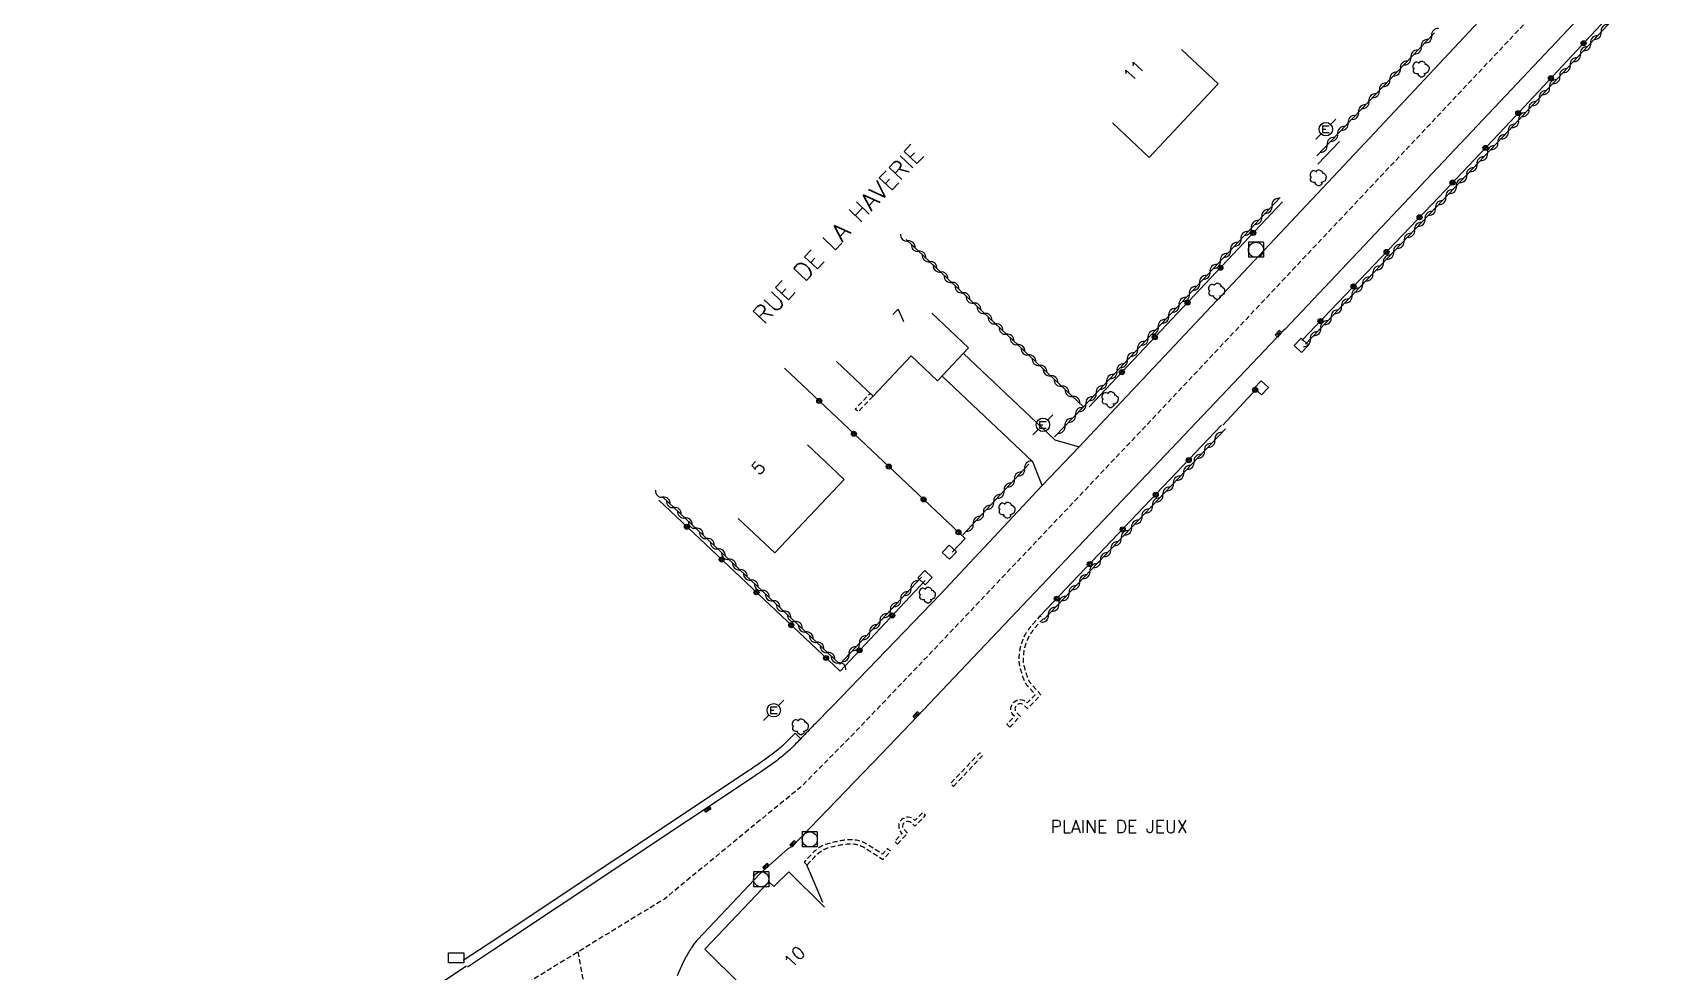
# Model space of a CAD drawing. Header units: millimetres. Extents: x 75000 to 76001, y 158000 to 159000.
# Drawn here: x 75355.3 to 75516.2, y 158406.1 to 158499.4 of the extents above; entities that cross this region are included whole.
import ezdxf
from ezdxf.enums import TextEntityAlignment as Align

# ---------------------------------------------------------------- set-up
doc = ezdxf.new("R2010")
doc.units = ezdxf.units.MM
doc.linetypes.add('DASHED', pattern=[0.75, 0.5, -0.25])
doc.layers.get('0').update_dxf_attribs({"linetype": 'CONTINUOUS'})
for name, color, linetype in [('W0001', 6, 'DASHED'), ('W0008', 7, 'CONTINUOUS'), ('W0100', 7, 'CONTINUOUS'), ('W0112', 1, 'DASHED'), ('W0300', 7, 'CONTINUOUS'), ('W0310', 3, 'CONTINUOUS'), ('W0322', 7, 'CONTINUOUS'), ('W0400', 7, 'CONTINUOUS'), ('W0420', 7, 'CONTINUOUS'), ('W0471', 7, 'CONTINUOUS'), ('W0984', 7, 'CONTINUOUS'), ('W0989', 7, 'CONTINUOUS'), ('W0991', 7, 'CONTINUOUS'), ('W1471', 7, 'CONTINUOUS')]:
    doc.layers.add(name, color=color, linetype=linetype)
doc.styles.get("Standard").update_dxf_attribs({"font": 'romans.shx', "width": 0.85})

# ---------------------------------------------------------------- blocks, each defined once
blk = doc.blocks.new('t322o')
at = {"color": 0, "linetype": 'Continuous'}
for radius in [0.25, 0.15]:
    blk.add_circle((0, 0), radius, dxfattribs=at)
blk = doc.blocks.new('t310o')
at = {"color": 0, "linetype": 'Continuous'}
for centre, start, end in [((-0.5, 0.38), 216.8699, 323.1304), ((0.5, -0.37), 36.8699, 143.1303)]:
    blk.add_arc(centre, 0.625, start, end, dxfattribs=at)
blk = doc.blocks.new('T300')
for p, q in [((-0.8, 0.51), (-0.86, 0.34)), ((-0.86, 0.34), (-0.86, 0.17)), ((-0.86, 0.17), (-0.74, 0.06)), ((-0.69, 0.63), (-0.8, 0.51)), ((-0.8, -0.06), (-0.74, 0.06)), ((-0.74, 0.06), (-0.69, 0.11)), ((-0.57, 0.69), (-0.69, 0.63)), ((-0.46, 0.69), (-0.57, 0.69)), ((-0.29, 0.63), (-0.46, 0.69)), ((-0.29, 0.63), (-0.17, 0.74)), ((-0.23, 0.57), (-0.29, 0.63)), ((-0.17, 0.74), (-0.06, 0.8)), ((-0.06, 0.8), (0.06, 0.8)), ((0.06, 0.8), (0.23, 0.74)), ((0.23, 0.74), (0.34, 0.63)), ((0.34, 0.63), (0.4, 0.51)), ((0.46, 0.46), (0.34, 0.46)), ((0.4, 0.51), (0.4, 0.46)), ((0.57, 0.4), (0.46, 0.46)), ((0.57, 0.4), (0.69, 0.29)), ((0.69, 0.29), (0.74, 0.17)), ((0.74, 0.06), (0.69, -0.17)), ((0.74, 0.17), (0.74, 0.06)), ((-0.8, -0.17), (-0.8, -0.06)), ((-0.8, -0.23), (-0.8, -0.17)), ((-0.74, -0.34), (-0.8, -0.23)), ((-0.69, -0.4), (-0.74, -0.34)), ((-0.51, -0.46), (-0.69, -0.4)), ((-0.4, -0.46), (-0.51, -0.46)), ((-0.4, -0.46), (-0.34, -0.46)), ((-0.34, -0.46), (-0.34, -0.4)), ((-0.34, -0.51), (-0.34, -0.46)), ((-0.29, -0.63), (-0.34, -0.51)), ((-0.17, -0.74), (-0.29, -0.63)), ((-0.06, -0.8), (-0.17, -0.74)), ((0.06, -0.8), (-0.06, -0.8)), ((0.17, -0.74), (0.06, -0.8)), ((0.23, -0.69), (0.17, -0.74)), ((0.29, -0.46), (0.23, -0.46)), ((0.29, -0.63), (0.23, -0.69)), ((0.46, -0.4), (0.29, -0.46)), ((0.34, -0.51), (0.29, -0.63)), ((0.34, -0.51), (0.34, -0.46)), ((0.57, -0.34), (0.46, -0.4)), ((0.63, -0.29), (0.57, -0.34)), ((0.69, -0.17), (0.63, -0.29))]:
    blk.add_line(p, q)
blk = doc.blocks.new('T471')
for p, q in [((-0.333334, 0.333334), (-0.333334, -0.333334)), ((-0.333334, 0.333334), (0.333334, 0.333334)), ((-0.333334, 0), (0, 0)), ((0.500001, 0.500001), (1.000002, 1.000002)), ((-0.500001, -0.500001), (-1.000002, -1.000002)), ((-0.333334, -0.333334), (0.333334, -0.333334))]:
    blk.add_line(p, q)
blk.add_ellipse((0, 0), major_axis=(0.471405, 0.471405), ratio=1, start_param=5.4977871438, end_param=11.780972451)
blk = doc.blocks.new('T420')
for p, q in [((0.75, 0.75), (-0.75, 0.75)), ((-0.75, 0.75), (-0.75, -0.75)), ((0.75, 0.75), (0.75, -0.75)), ((0.75, -0.75), (-0.75, -0.75))]:
    blk.add_line(p, q)
blk.add_ellipse((0, 0), major_axis=(-0.53, 0.53), ratio=1, start_param=3.926991, end_param=10.210176)
blk = doc.blocks.new('t112o')
at = {"color": 0, "linetype": 'Continuous'}
for p, q in [((-0.5, 0.5), (0.5, 0.5)), ((-0.5, -0.5), (-0.5, 0.5)), ((0.5, 0.5), (0.5, -0.5)), ((0.5, -0.5), (-0.5, -0.5))]:
    blk.add_line(p, q, dxfattribs=at)
blk = doc.blocks.new('T400')
for p, q in [((-0.15, 0.3), (0.15, 0.3)), ((-0.15, -0.25), (-0.15, 0.3)), ((-0.15, 0.15), (0.15, 0.15)), ((-0.15, 0), (0.15, 0)), ((0.15, 0.3), (0.15, -0.25)), ((-0.15, -0.15), (0.15, -0.15)), ((-0.15, -0.25), (-0.15, -0.3)), ((-0.15, -0.3), (0.15, -0.3)), ((0.15, -0.3), (0.15, -0.25))]:
    blk.add_line(p, q)
blk = doc.blocks.new('T1471')
at = {"color": 0, "linetype": 'Continuous', "flags": 128}
blk.add_lwpolyline([(-0.75, -0.5), (-0.75, 0.5), (0.75, 0.5), (0.75, -0.5), (-0.75, -0.5)], dxfattribs=at)

msp = doc.modelspace()

# ---------------------------------------------------------------- linework, layer by layer
at = {"layer": 'W0001', "flags": 128}
for points in [[(75511.66, 158508.88), (75466.07, 158460.49), (75445.23, 158438.49), (75437.17, 158430.06), (75435.39, 158428.24), (75431.56, 158424.38), (75427.47, 158421.06), (75418.09, 158413.34), (75400.99, 158402.87)], [(75409.5, 158408.09), (75412.05, 158394.18), (75410.64, 158387.85), (75402.89, 158354.01), (75399.58, 158339.53), (75397.7, 158331.39), (75392.04, 158308.1)]]:
    msp.add_lwpolyline(points, dxfattribs=at)
at = {"layer": 'W0008', "flags": 128}
for points in [[(75509.33, 158511.53), (75487.67, 158488.4), (75459.3, 158458.23), (75455.61, 158454.38), (75445.51, 158443.61), (75434.71, 158432.43), (75433.06, 158430.74, 0.003599), (75431.9, 158429.53, -0.003436), (75431.01, 158428.62, -0.000594), (75430.86, 158428.46, -0.02416), (75429.97, 158427.65, -0.0207), (75428.87, 158426.8, -0.002849), (75427.73, 158426.01, -0.003933), (75426.9, 158425.44), (75401.01, 158408.23), (75398.54, 158406.59)], [(75513.98, 158506.2), (75479.74, 158469.93), (75479.55, 158469.75), (75442.56, 158430.8), (75439.62, 158427.71), (75430.79, 158418.54), (75430.34, 158418.31), (75427.65, 158415.91), (75421.38, 158409.29, 0.041882), (75420.88, 158408.66, 0.02621), (75420.22, 158407.56, 0.014455), (75419.76, 158406.62, 0.01515), (75419.37, 158405.71, 0.008483)], [(75398.11, 158407.26), (75400.57, 158408.89), (75426.46, 158426.11, 0.003933), (75427.28, 158426.66, 0.002849), (75428.41, 158427.45, 0.0207), (75429.46, 158428.26, 0.02416), (75430.29, 158429.02, 0.000594), (75430.44, 158429.17), (75431.09, 158429.82), (75431.63, 158429.26)]]:
    msp.add_lwpolyline(points, format="xyb", dxfattribs=at)
for points in [[(75447.8, 158467.51), (75456.87, 158458.94), (75459.3, 158458.23)], [(75455.61, 158454.38), (75454.69, 158456.73), (75445.67, 158465.25)]]:
    msp.add_lwpolyline(points, dxfattribs=at)
at = {"layer": 'W0008'}
msp.add_lwpolyline([(75274.81, 158450.9), (75281.12, 158436.11), (75292.51, 158409.5), (75292.68, 158409.09), (75307.15, 158375.17), (75307.37, 158374.78), (75309.45, 158369.92), (75308.56, 158365.99), (75309.81, 158363.15), (75311.46, 158361.02), (75313.72, 158359.28), (75316.72, 158357.99), (75320.09, 158357.34), (75322.53, 158357.54), (75324.54, 158358.53), (75330.58, 158362.3), (75330.88, 158362.47), (75335.42, 158365.29), (75343.4, 158370.3), (75353.29, 158376.78), (75370.73, 158388.29), (75370.96, 158388.49), (75380.06, 158394.51), (75398.45, 158406.72)], dxfattribs=at)
at = {"layer": 'W0100', "flags": 128}
for points in [[(75469.45, 158497.69), (75473.1, 158494.26), (75466.23, 158486.96), (75462.59, 158490.39)], [(75444.67, 158471.49), (75448.31, 158468.05), (75445.23, 158464.79), (75445.23, 158464.79), (75442.6, 158467.27), (75438.82, 158463.26), (75435.18, 158466.7)], [(75432.3, 158458.42), (75435.94, 158454.98), (75429.07, 158447.7), (75425.43, 158451.13)], [(75433.99, 158412.53), (75430.44, 158416.05), (75428.97, 158414.57), (75428.47, 158415.06), (75428.47, 158415.06), (75422.11, 158408.37), (75425.76, 158404.76), (75422.72, 158401.7), (75426.27, 158398.18)]]:
    msp.add_lwpolyline(points, dxfattribs=at)
at = {"layer": 'W0112', "flags": 128}
msp.add_lwpolyline([(75438.82, 158463.26), (75437.33, 158461.7), (75437.04, 158461.98), (75438.53, 158463.54)], dxfattribs=at)
for points in [[(75452.4, 158430.41), (75452.11, 158430.69), (75452.86, 158431.48), (75452.74, 158431.6), (75452.63, 158431.75), (75452.56, 158431.91), (75452.52, 158432.08), (75452.51, 158432.26), (75452.53, 158432.43), (75452.59, 158432.6), (75452.68, 158432.75), (75452.8, 158432.89), (75452.94, 158433), (75453.1, 158433.08), (75453.27, 158433.12), (75453.45, 158433.14), (75453.62, 158433.12), (75453.79, 158433.07), (75453.95, 158432.98), (75454.14, 158432.81), (75454.93, 158433.62), (75454.14, 158434.51, -0.07308), (75453.76, 158435.24, -0.023772), (75453.4, 158436.49, -0.057165), (75453.33, 158437.03, -0.034756), (75453.39, 158437.94, -0.045537), (75453.55, 158438.62, -0.021019), (75453.81, 158439.33, -0.040129), (75453.99, 158439.68, -0.01919), (75454.41, 158440.3, -0.028521), (75454.74, 158440.7), (75455.43, 158441.44), (75455.72, 158441.16), (75455.03, 158440.42, 0.028521), (75454.74, 158440.07, 0.01919), (75454.33, 158439.46, 0.040129), (75454.18, 158439.17, 0.021019), (75453.93, 158438.5, 0.045537), (75453.79, 158437.89, 0.034756), (75453.73, 158437.03, 0.057165), (75453.79, 158436.58, 0.023772), (75454.14, 158435.37, 0.071071), (75454.45, 158434.76), (75455.47, 158433.61), (75454.17, 158432.25), (75453.72, 158432.65), (75453.64, 158432.7), (75453.54, 158432.73), (75453.44, 158432.74), (75453.34, 158432.73), (75453.24, 158432.7), (75453.16, 158432.65), (75453.08, 158432.59), (75453.01, 158432.52), (75452.96, 158432.43), (75452.93, 158432.34), (75452.91, 158432.24), (75452.92, 158432.14), (75452.94, 158432.04), (75452.98, 158431.95), (75453.04, 158431.87), (75453.43, 158431.49)], [(75432.26, 158416.72), (75433.01, 158417.51, -0.153692), (75434.44, 158418.45, -0.040064), (75436.24, 158418.81, -0.174546), (75438.1, 158418.37), (75439.8, 158417.27), (75440.55, 158418.08), (75440.26, 158418.35), (75439.74, 158417.79), (75438.32, 158418.71, 0.174546), (75436.19, 158419.2, 0.040064), (75434.33, 158418.83, 0.152416), (75432.71, 158417.77), (75431.97, 158417)]]:
    msp.add_lwpolyline(points, format="xyb", close=True, dxfattribs=at)
for points in [[(75446.8, 158424.52), (75449.7, 158427.58), (75449.41, 158427.86), (75446.51, 158424.8)], [(75441.24, 158418.79), (75442.26, 158419.87), (75441.88, 158420.24), (75441.83, 158420.31), (75441.79, 158420.4), (75441.77, 158420.5), (75441.77, 158420.59), (75441.78, 158420.69), (75441.82, 158420.78), (75441.87, 158420.86), (75441.93, 158420.93), (75442.01, 158420.99), (75442.09, 158421.03), (75442.19, 158421.06), (75442.28, 158421.06), (75442.38, 158421.05), (75442.47, 158421.02), (75442.54, 158420.98), (75442.98, 158420.58), (75444.04, 158421.66), (75443.76, 158421.94), (75442.97, 158421.14), (75442.78, 158421.31), (75442.63, 158421.39), (75442.46, 158421.44), (75442.29, 158421.46), (75442.12, 158421.45), (75441.95, 158421.41), (75441.8, 158421.33), (75441.66, 158421.23), (75441.54, 158421.1), (75441.45, 158420.95), (75441.39, 158420.79), (75441.37, 158420.62), (75441.37, 158420.45), (75441.41, 158420.28), (75441.48, 158420.12), (75441.58, 158419.98), (75441.7, 158419.86), (75440.95, 158419.06)]]:
    msp.add_lwpolyline(points, close=True, dxfattribs=at)
at = {"layer": 'W0310', "flags": 128}
for points in [[(75516.25, 158504.91), (75501.94, 158489.6), (75495.38, 158482.69), (75481.78, 158468.44)], [(75482.89, 158487.14), (75494.59, 158499.34)], [(75456.84, 158459.24), (75459.71, 158462.21), (75479.24, 158482.99)], [(75459.71, 158462.21), (75442.11, 158478.82)], [(75473.81, 158460.02), (75455.79, 158441.09)], [(75447.75, 158449.49), (75454.3, 158456.52)], [(75443.62, 158445.3), (75435.52, 158436.67), (75417.88, 158453.3)]]:
    msp.add_lwpolyline(points, dxfattribs=at)
at = {"layer": 'W0322', "flags": 128}
for points in [[(75515.88, 158505.25), (75501.58, 158489.94), (75495.01, 158483.03), (75481.41, 158468.79)], [(75483, 158486.3), (75485.16, 158488.54)], [(75460.27, 158462.2), (75479.49, 158482.56)], [(75430.01, 158466.05), (75447.95, 158449.13), (75446.67, 158447.79)], [(75473.56, 158460.4), (75476.89, 158464)], [(75473.44, 158460.37), (75455.43, 158441.44)], [(75443.99, 158444.96), (75435.54, 158435.96), (75417.53, 158452.94)], [(75433.82, 158412.98), (75432.19, 158416.8)]]:
    msp.add_lwpolyline(points, dxfattribs=at)

# ---------------------------------------------------------------- block references
at = {"layer": 'W0112'}
for p, rotation in [((75481.36, 158468.31), 226.2085906934381), ((75477.39, 158464.09), 226.7566234758979), ((75446.39, 158447.78), 47.23806896344428), ((75443.98, 158445.24), 46.64463674279367)]:
    msp.add_blockref('t112o', p, dxfattribs=dict(at, rotation=rotation))
at = {"layer": 'W0300'}
for p in [(75493.3, 158495.73), (75483.08, 158484.94), (75473, 158473.67), (75462.41, 158462.92), (75452.16, 158451.94), (75444.26, 158443.51), (75431.64, 158430.44)]:
    msp.add_blockref('T300', p, dxfattribs=at)
at = {"layer": 'W0310'}
for p, rotation in [((75494.31, 158499.05), 46.19841498151463), ((75511.13, 158499.43), 226.9465323195934), ((75492.24, 158496.88), 46.19841498151463), ((75493.28, 158497.96), 46.19841498151463), ((75509.08, 158497.24), 226.9465323195934), ((75510.1, 158498.33), 226.9465323195934), ((75491.2, 158495.8), 46.19841498151463), ((75508.06, 158496.14), 226.9465323195934), ((75490.16, 158494.72), 46.19841498151463), ((75506.01, 158493.95), 226.9465323195934), ((75507.03, 158495.04), 226.9465323195934), ((75488.08, 158492.55), 46.19841498151463), ((75489.12, 158493.63), 46.19841498151463), ((75504.98, 158492.85), 226.9465323195934), ((75487.05, 158491.47), 46.19841498151463), ((75502.94, 158490.66), 226.9465323195934), ((75503.96, 158491.76), 226.9465323195934), ((75484.97, 158489.3), 46.19841498151463), ((75486.01, 158490.39), 46.19841498151463), ((75501.91, 158489.56), 226.4593537713699), ((75483.93, 158488.22), 46.19841498151463), ((75499.84, 158487.39), 226.4593537713699), ((75500.88, 158488.48), 226.4593537713699), ((75498.81, 158486.3), 226.4593537713699), ((75496.75, 158484.13), 226.4593537713699), ((75497.78, 158485.21), 226.4593537713699), ((75495.71, 158483.04), 226.4593537713699), ((75477.43, 158481.06), 46.78315471741973), ((75478.45, 158482.16), 46.78315471741973), ((75493.64, 158480.87), 226.3285737748944), ((75494.68, 158481.95), 226.3285737748944), ((75476.4, 158479.97), 46.78315471741973), ((75492.61, 158479.78), 226.3285737748944), ((75442.26, 158478.68), 136.6503678297862), ((75443.35, 158477.65), 136.6503678297862), ((75474.34, 158477.79), 46.78315471741973), ((75475.37, 158478.88), 46.78315471741973), ((75490.53, 158477.61), 226.3285737748944), ((75491.57, 158478.7), 226.3285737748944), ((75444.44, 158476.62), 136.6503678297862), ((75473.32, 158476.69), 46.78315471741973), ((75489.5, 158476.53), 226.3285737748944), ((75445.53, 158475.59), 136.6503678297862), ((75446.62, 158474.56), 136.6503678297862), ((75471.26, 158474.51), 46.78315471741973), ((75472.29, 158475.6), 46.78315471741973), ((75487.43, 158474.36), 226.3285737748944), ((75488.46, 158475.44), 226.3285737748944), ((75447.71, 158473.53), 136.6503678297862), ((75470.24, 158473.41), 46.78315471741973), ((75486.39, 158473.27), 226.3285737748944), ((75448.8, 158472.51), 136.6503678297862), ((75449.89, 158471.48), 136.6503678297862), ((75468.18, 158471.23), 46.78315471741973), ((75469.21, 158472.32), 46.78315471741973), ((75485.35, 158472.19), 226.3285737748944), ((75450.98, 158470.45), 136.6503678297862), ((75467.15, 158470.13), 46.78315471741973), ((75483.28, 158470.02), 226.3285737748944), ((75484.32, 158471.1), 226.3285737748944), ((75452.07, 158469.42), 136.6503678297862), ((75453.16, 158468.39), 136.6503678297862), ((75465.1, 158467.95), 46.78315471741973), ((75466.13, 158469.04), 46.78315471741973), ((75482.25, 158468.93), 226.3285737748944), ((75454.25, 158467.36), 136.6503678297862), ((75455.34, 158466.33), 136.6503678297862), ((75464.07, 158466.85), 46.78315471741973), ((75456.44, 158465.3), 136.6503678297862), ((75462.02, 158464.67), 46.78315471741973), ((75463.05, 158465.76), 46.78315471741973), ((75457.53, 158464.27), 136.6503678297862), ((75458.62, 158463.24), 136.6503678297862), ((75460.99, 158463.57), 46.78315471741973), ((75459.96, 158462.48), 46.78315471741973), ((75457.88, 158460.32), 45.99950628745381), ((75458.93, 158461.4), 45.99950628745381), ((75472.77, 158458.93), 226.417330021567), ((75470.7, 158456.76), 226.417330021567), ((75471.74, 158457.85), 226.417330021567), ((75453.88, 158456.07), 47.05874556240403), ((75469.67, 158455.67), 226.417330021567), ((75451.84, 158453.88), 47.05874556240403), ((75452.86, 158454.98), 47.05874556240403), ((75467.6, 158453.5), 226.417330021567), ((75468.64, 158454.59), 226.417330021567), ((75417.94, 158453.24), 136.6769068850929), ((75419.03, 158452.21), 136.6769068850929), ((75450.81, 158452.78), 47.05874556240403), ((75466.57, 158452.41), 226.417330021567), ((75420.12, 158451.18), 136.6769068850929), ((75448.77, 158450.58), 47.05874556240403), ((75449.79, 158451.68), 47.05874556240403), ((75464.5, 158450.24), 226.417330021567), ((75465.53, 158451.33), 226.417330021567), ((75421.21, 158450.16), 136.6769068850929), ((75422.31, 158449.13), 136.6769068850929), ((75463.46, 158449.16), 226.417330021567), ((75423.4, 158448.1), 136.6769068850929), ((75424.49, 158447.07), 136.6769068850929), ((75461.4, 158446.98), 226.417330021567), ((75462.43, 158448.07), 226.417330021567), ((75425.58, 158446.04), 136.6769068850929), ((75460.36, 158445.9), 226.417330021567), ((75426.67, 158445.01), 136.6769068850929), ((75427.76, 158443.98), 136.6769068850929), ((75442.59, 158444.21), 226.8026473881526), ((75459.33, 158444.81), 226.417330021567), ((75428.85, 158442.95), 136.6769068850929), ((75441.57, 158443.11), 226.8026473881526), ((75457.26, 158442.64), 226.417330021567), ((75458.29, 158443.72), 226.417330021567), ((75429.94, 158441.92), 136.6769068850929), ((75431.04, 158440.89), 136.6769068850929), ((75439.51, 158440.93), 226.8026473881526), ((75440.54, 158442.02), 226.8026473881526), ((75456.23, 158441.55), 226.417330021567), ((75432.13, 158439.86), 136.6769068850929), ((75438.49, 158439.83), 226.8026473881526), ((75433.22, 158438.83), 136.6769068850929), ((75434.31, 158437.81), 136.6769068850929), ((75436.43, 158437.65), 226.8026473881526), ((75437.46, 158438.74), 226.8026473881526), ((75435.4, 158436.78), 136.6769068850929)]:
    msp.add_blockref('t310o', p, dxfattribs=dict(at, rotation=rotation))
at = {"layer": 'W0322'}
for p, rotation in [((75509.4, 158498.31), 226.9465323196047), ((75506.15, 158494.84), 226.9465323196047), ((75502.91, 158491.37), 226.9465323196047), ((75499.65, 158487.91), 226.459353771348), ((75496.38, 158484.47), 226.459353771348), ((75493.1, 158481.03), 226.3285737748932), ((75476.58, 158479.47), 46.65173224269776), ((75489.82, 158477.59), 226.3285737748932), ((75473.32, 158476.01), 46.65173224269776), ((75486.54, 158474.16), 226.3285737748932), ((75470.06, 158472.56), 46.65173224269776), ((75483.26, 158470.72), 226.3285737748932), ((75466.8, 158469.11), 46.65173224269776), ((75463.54, 158465.65), 46.65173224269776), ((75476.78, 158463.88), 47.20130665121768), ((75433.47, 158462.79), 316.6769068850353), ((75436.92, 158459.53), 316.6769068850353), ((75440.38, 158456.27), 316.6769068850353), ((75470.17, 158456.92), 226.417330021567), ((75443.84, 158453.01), 316.6769068850353), ((75466.89, 158453.48), 226.417330021567), ((75420.33, 158450.3), 136.676906885059), ((75447.29, 158449.75), 316.6769068850353), ((75463.62, 158450.04), 226.417330021567), ((75423.78, 158447.05), 136.676906885059), ((75460.35, 158446.6), 226.417330021567), ((75427.24, 158443.79), 136.676906885059), ((75457.07, 158443.16), 226.417330021567), ((75440.73, 158441.49), 226.8026473881865), ((75430.69, 158440.53), 136.676906885059), ((75437.48, 158438.03), 226.8026473881865), ((75434.15, 158437.27), 136.676906885059)]:
    msp.add_blockref('t322o', p, dxfattribs=dict(at, rotation=rotation))
at = {"layer": 'W0400'}
for p, rotation in [((75479.07, 158469.46), 136.8855), ((75443.1, 158431.6), 136.8855), ((75422.39, 158422.26), 123.624), ((75430.87, 158418.83), 136.8855), ((75428.18, 158416.58), 131.7871448637975)]:
    msp.add_blockref('T400', p, dxfattribs=dict(at, rotation=rotation))
at = {"layer": 'W0420'}
for p in [(75476.85, 158477.8), (75432.53, 158419.26), (75427.7, 158415.3)]:
    msp.add_blockref('T420', p, dxfattribs=at)
at = {"layer": 'W0471'}
for p in [(75483.79, 158489.77), (75455.69, 158460.42), (75428.95, 158432.08)]:
    msp.add_blockref('T471', p, dxfattribs=at)
at = {"layer": 'W1471'}
msp.add_blockref('T1471', (75397.41, 158407.49), dxfattribs=at)

# ---------------------------------------------------------------- texts
at = {"layer": 'W0984'}
msp.add_text('PLAINE DE JEUX', height=1.25, dxfattribs=at).set_placement((75463.25, 158420.53), align=Align.MIDDLE)
at = {"layer": 'W0989'}
msp.add_text('RUE DE LA HAVERIE', height=1.75, rotation=46.6123, dxfattribs=at).set_placement((75435.33, 158479.33), align=Align.MIDDLE)
at = {"layer": 'W0991'}
for s, rotation, p in [('11', 46.6769, (75464.72, 158495.57)), ('7', 46.6769, (75441.5, 158471.21)), ('5', 46.6769, (75427.41, 158456.15)), ('10', 46.4718, (75431.01, 158407.58))]:
    msp.add_text(s, height=1.25, rotation=rotation, dxfattribs=at).set_placement(p, align=Align.MIDDLE)

doc.saveas('drawing.dxf')
